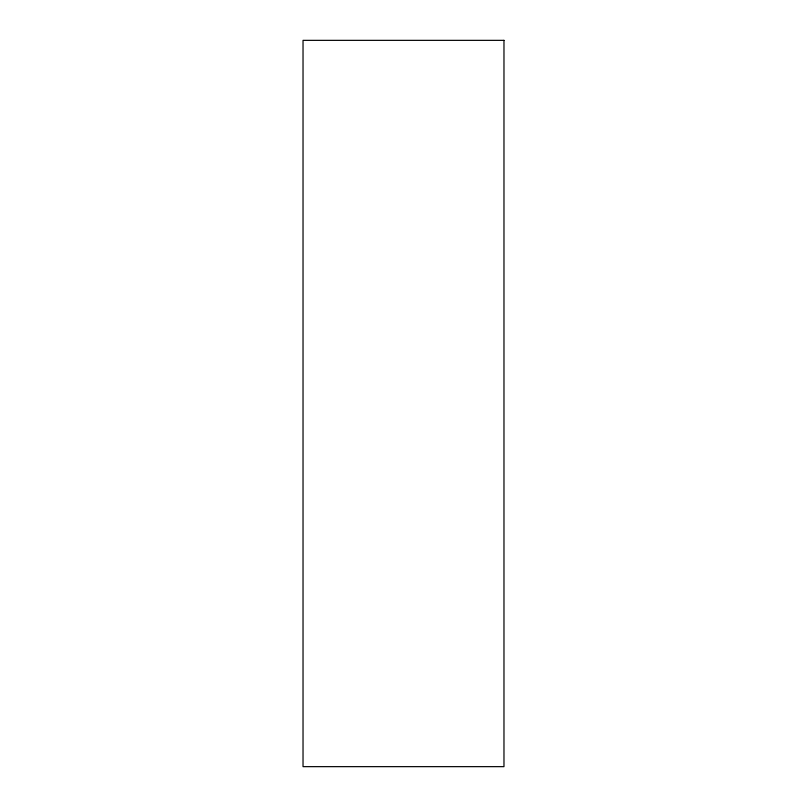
<?xml version="1.0" encoding="UTF-8"?>
<svg xmlns="http://www.w3.org/2000/svg" width="807" height="807" viewBox="0 0 807 807"><rect width="100%" height="100%" fill="white"/><g stroke="black" fill="none" stroke-linecap="round" stroke-linejoin="round"><path stroke-width="1.21" d="M503.972 40.35L303.029 40.35L303.029 766.65L503.972 766.65L503.972 40.35"/></g></svg>
